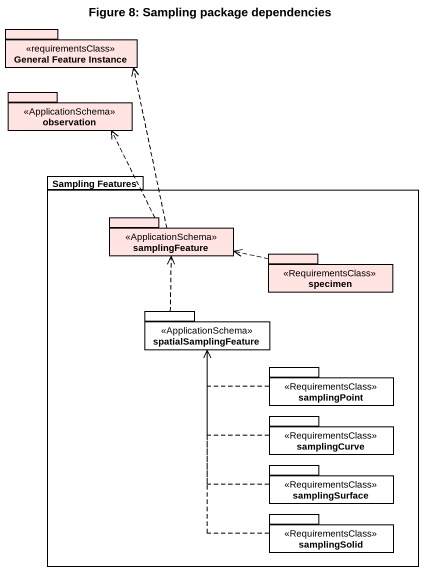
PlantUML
@startuml
title Figure 8: Sampling package dependencies
package "General Feature Instance" as General_Feature_Instance <<requirementsClass>> #FFE4E1 {
}
package observation <<ApplicationSchema>> #FFE4E1 {
}
package "Sampling Features" as Sampling_Features #FFFFFF {
  package samplingFeature <<ApplicationSchema>> #FFE4E1 {
  }
  package specimen <<RequirementsClass>> #FFE4E1 {
  }
  package spatialSamplingFeature <<ApplicationSchema>> {
  }
  package samplingPoint <<RequirementsClass>> {
  }
  package samplingCurve <<RequirementsClass>> {
  }
  package samplingSurface <<RequirementsClass>> {
  }
  package samplingSolid <<RequirementsClass>> {
  }
}
samplingFeature .up.> General_Feature_Instance
samplingFeature .up.> observation
specimen .left.> samplingFeature
spatialSamplingFeature .up.> samplingFeature
samplingPoint .left.> spatialSamplingFeature
samplingCurve .up.> spatialSamplingFeature
samplingSurface .up.> spatialSamplingFeature
samplingSolid .up.> spatialSamplingFeature
@enduml
